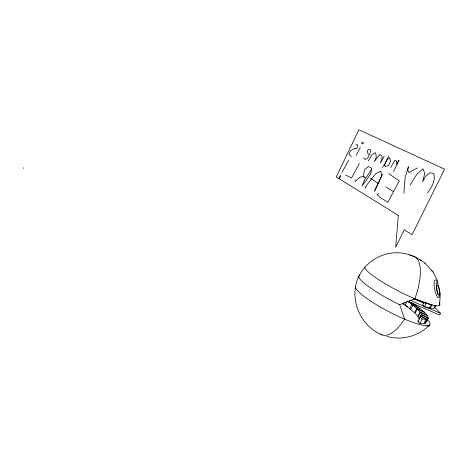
<?xml version="1.0" encoding="UTF-8"?>
<svg xmlns="http://www.w3.org/2000/svg" width="468" height="468" viewBox="0 0 468 468"><rect width="100%" height="100%" fill="white"/><g stroke="black" fill="none" stroke-linecap="round" stroke-linejoin="round"><path stroke-width="0.7" d="M421.516 314.712L421.194 316.21L426.991 319.164L428.085 318.451L421.516 314.712L419.281 319.147M355.171 179.969L355.13 181.198L355.803 181.046L359.705 177.22L363.244 176.512L364.964 177.67L363.478 176.354L364.361 169.878L368.521 166.462L371.446 168.252L371.106 172.329L369.328 175.851L361.94 186.1L364.829 179.466L371.452 169.474M364.87 267.409C345.378 288.814 356.37 324.897 382.327 334.959M439.557 305.388L440.353 292.629M439.733 302.65L439.674 303.568A42.026 6.359 27.1 0 1 431.514 304.873L424.014 302.474L414.847 298.824A42.026 6.359 27.1 0 1 377.109 278.653A42.026 6.359 27.1 0 1 365.999 266.146C377.261 253.814 396.519 249.093 411.969 255.826A42.401 16.819 -67.9 0 1 414.847 298.824L431.514 304.873M340.382 175.915L340.324 176.775L338.873 178.56L340.324 175.272M403.843 193.366L405.194 177.138L408.406 166.696L407.757 170.059L408.938 172.534L417.427 167.948M427.588 319.656A41.892 7.47 27.4 0 1 429.612 324.991L429.478 326.097L426.74 325.705A41.892 7.47 27.4 0 1 384.825 309.547A41.892 7.47 27.4 0 1 355.405 286.685M426.254 321.598L428.179 317.801L427.518 315.648L420.293 312.302L418.082 316.684L419.129 318.72L421.364 314.297L420.293 312.302M384.491 165.432L385.556 162.057L387.358 159.529L389.739 157.716L390.569 161.185L388.405 165.771L385.427 166.38L384.181 164.596L382.561 167.562M382.619 174.137L374.57 191.108L381.648 175.763L380.888 171.206L375.716 173.663L366.918 184.755L365.099 188.048L365.818 187.902M393.512 171.692L399.005 160.179L396.607 164.303L396.694 161.238L394.928 160.337L390.71 167.456M385.024 163.741L388.674 156.154M405.27 305.077L403.416 304.147L404.323 302.334M410.951 309.29L405.031 305.247L406.856 301.614M409.664 308.664L411.811 304.393L407.16 301.012M412.84 305.177L410.693 309.453L414.56 312.794L416.731 308.47L412.84 305.177L420.363 308.74L424.265 312.057L416.731 308.47M417.263 308.95L415.087 313.279L417.901 316.421L420.106 312.051L417.263 308.95L424.809 312.577L427.161 315.198L420.106 312.051M424.119 302.071L422.68 304.931L424.265 306.797L429.273 308.032L431.005 304.604M424.265 306.797L426.301 302.767M417.877 321.446L420.153 316.935L421.06 316.421L426.055 319.264L423.78 323.762L419.784 323.628L417.877 321.446L418.796 320.908M419.784 323.628L422.083 319.082L420.153 316.935M429.273 307.558L430.414 308.196L432.145 304.773M426.991 319.164L424.722 323.651L425.833 322.897L428.126 318.164M435.456 305.411L434.029 308.231L430.414 308.196M435.573 305.311L434.146 308.125L435.96 305.458M434.912 307.096L435.901 305.148M435.334 308.125L440.487 313.303L439.639 314.97L407.564 301.246M356.072 155.475L360.266 147.478M359.36 163.455L351.544 177.992L345.7 175.003M342.009 172.335L348.707 160.155M384.187 156.429L380.308 163.209L382.028 158.506L382.069 155.891L379.84 154.417L374.353 161.595L376.313 157.131L375.658 153.042L375.184 152.79L371.961 154.732L368.304 161.01M410.062 185.123L416.578 174.611L423.008 168.808L424.745 173.482L422.68 181.683L425.675 176.372L429.963 172.68L433.801 173.581C435.714 180.63 431.566 187.411 427.547 192.88M429.08 325.424C418.246 336.422 401.544 340.698 386.726 336.404M378.981 193.524L376.921 194.477L380.525 197.736L387.878 202.258L399.262 180.888L388.715 173.657M360.073 275.003A43.442 7.16 27.2 0 0 399.695 304.738L414.847 298.824M362.682 142.371L362.045 142.57L361.612 143.395L362.443 143.834L363.08 143.635L363.414 142.752L363.104 142.325M426.74 325.705L429.612 324.991M355.914 144.828L357.242 144.495L357.71 146.074L356.704 148.725L354.159 148.625L350.351 150.983L348.894 154.446L351.404 156.54M439.622 294.196L437.796 294.407L435.954 283.07L437.557 282.97M426.055 319.264L422.083 319.082M409.646 254.855C415.18 257.154 420.978 259.588 425.459 263.659M413.384 298.701L424.026 303.27M409.746 300.134L440.487 313.303M411.811 304.393L419.533 308.125L414.911 304.838L407.803 301.328M405.031 305.247L407.616 306.522M411.103 302.702L413.577 303.937M421.364 314.297L428.179 317.801M419.609 259.629L421.82 260.91M385.796 186.913L393.559 191.605M402.34 303.416L403.416 304.147M370.404 178.132L378.103 183.444M363.513 157.903L365.157 159.448L367.749 158.079L370.13 152.878L370.463 149.707L368.339 149.672L367.111 150.948L368.322 154.417M431.777 270.621L432.988 271.955L438.077 281.841M424.856 262.998L432.988 271.955M399.695 304.738L404.627 319.164A42.401 16.819 -67.9 0 1 380.648 334.064M23.4 167.725L23.54 168.381M439.633 292.986L439.616 294.863A9.079 2.264 79.2 0 1 436.422 295.232A9.079 2.264 79.2 0 1 434.093 282.573A9.079 2.264 79.2 0 1 437.311 282.333L438.001 284.135A9.079 2.264 79.2 0 1 439.458 290.821L439.364 294.664A4.99 1.24 79.3 0 1 438.393 294.618L437.235 291.909A4.99 1.24 79.3 0 1 436.562 287.036L436.644 286.147A4.99 1.24 79.3 0 1 437.99 285.907A4.99 1.24 79.3 0 1 439.458 290.821L439.633 292.986M398.332 215.397L395.647 247.25L404.282 229.794L412.015 234.778L444.6 169.153L358.857 129.776L336.264 176.945L398.332 215.397"/></g></svg>
